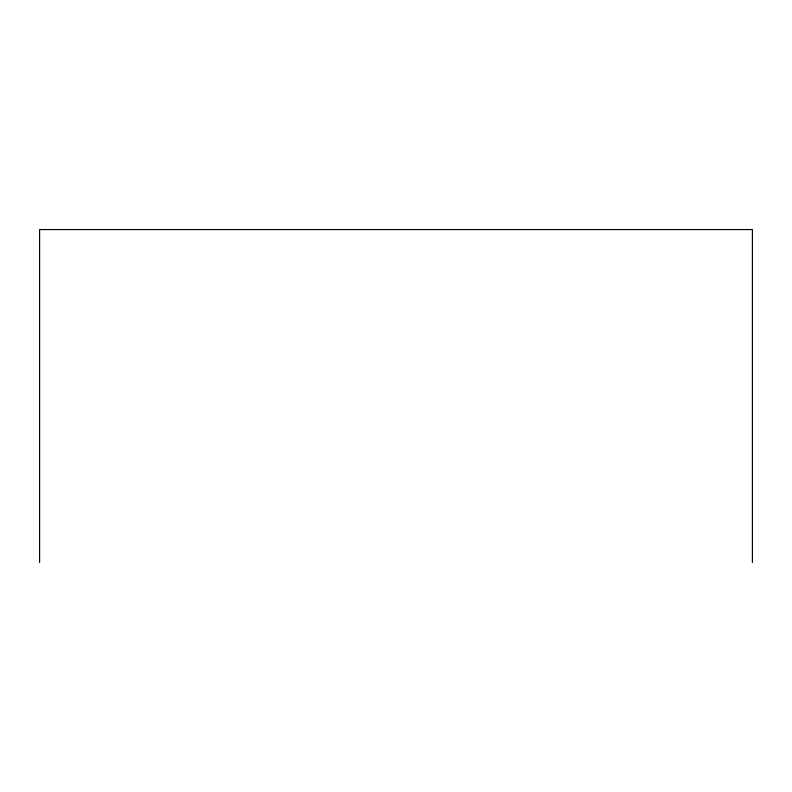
<?xml version="1.0" encoding="UTF-8"?>
<svg xmlns="http://www.w3.org/2000/svg" width="792" height="792" viewBox="0 0 792 792"><rect width="100%" height="100%" fill="white"/><g stroke="black" fill="none" stroke-linecap="round" stroke-linejoin="round"><path stroke-width="1.19" d="M752.4 562.429L752.4 229.571L39.6 229.571L39.6 562.429"/></g></svg>
